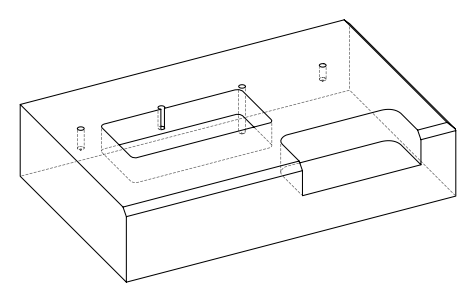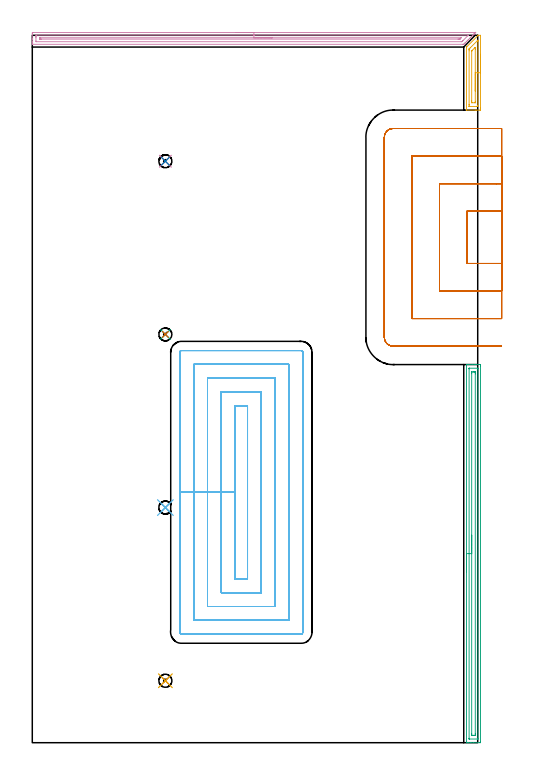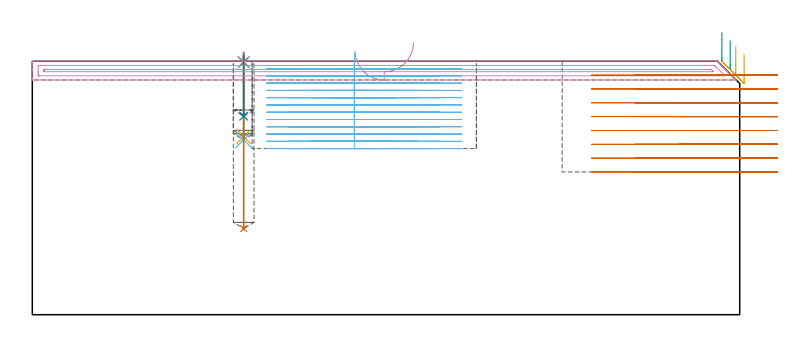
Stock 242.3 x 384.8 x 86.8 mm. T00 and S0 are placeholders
(PLAN: 13 operations, 4 tool changes, 70.6 min)
(1 SPOT_DRILL | STEP1POCKET | NXT0321_9005460120000 | 0.03 min | 1 mm3)
(2 SPOT_DRILL_1 | STEP1POCKET_1 | NXT0321_9005460120000 | 0.03 min | 1 mm3)
(3 SPOT_DRILL_2 | STEP1POCKET_2 | NXT0321_9005460120000 | 0.03 min | 0 mm3)
(4 SPOT_DRILL_3 | STEP1POCKET_3 | NXT0321_9005460120000 | 0.03 min | 1 mm3)
(5 DRILL_BLIND_HOLE_INTO_CENTER | STEP1POCKET | UGT0301_191 | 0.11 min | 957 mm3)
(6 DRILL_BLIND_HOLE_INTO_CENTER_1 | STEP1POCKET_1 | UGT0301_191 | 0.12 min | 1017 mm3)
(7 DRILL_BLIND_HOLE_INTO_CENTER_2 | STEP1POCKET_2 | UGT0301_191 | 0.24 min | 2176 mm3)
(8 DRILL_BLIND_HOLE_INTO_CENTER_3 | STEP1POCKET_3 | UGT0301_191 | 0.08 min | 682 mm3)
(9 AREA_MILL | FG_CHAMFER_SURFACE | UGT0205_001 | 5.14 min | 6080 mm3)
(10 AREA_MILL_1 | FG_CHAMFER_SURFACE_1 | UGT0205_001 | 5.88 min | 4963 mm3)
(11 AREA_MILL_2 | FG_CHAMFER_SURFACE_2 | UGT0205_001 | 1.12 min | 1222 mm3)
(12 MILL_RECTANGULAR_POCKET | POCKET_RECTANGULAR_STRAIGHT | NXT0201_013 | Follow Part, ap 2.5, ae 75% | 40.41 min | 376203 mm3)
(13 MILL_SLOT | SLOT_PARTIAL_RECTANGULAR | UGT0201_094 | Follow Part, ap 5, ae 75% | 17.41 min | 315096 mm3)
(TOOL NXT0321_9005460120000 | NC Spot Drill, 142deg, 12mm, Carbide, Uncoated | D12 PA142 FL30 Z2)
(TOOL UGT0301_191 | Twist Drill 7.1 mm | D7.1 PA118 FL66 Z2)
(TOOL UGT0205_001 | Chamfer Mill 20 x 3 x 45 deg. | D20 FL50 Z2)
(TOOL NXT0201_013 | ENDMILL 10mm | D10 FL30 Z4)
(TOOL UGT0201_094 | End mill 20 mm | D20 FL38 Z4)
(OP 1 SPOT_DRILL)
G17 G21 G94 G90
T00 M6
G54
G17 G0 G90 X72.4 Y33.7 S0 M3
G43 Z96.8 H0
G94 G81 G98 Z86.494 F250. R89.8
G80
M5
M2
(OP 2 SPOT_DRILL_1)
G17 G21 G94 G90
T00 M6
G54
G17 G0 G90 X72.4 Y127.9 S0 M3
G43 Z96.8 H0
G94 G81 G98 Z86.494 F250. R89.8
G80
M5
M2
(OP 3 SPOT_DRILL_2)
G17 G21 G94 G90
T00 M6
G54
G17 G0 G90 X72.4 Y222.1 S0 M3
G43 Z96.8 H0
G94 G81 G98 Z86.494 F250. R89.8
G80
M5
M2
(OP 4 SPOT_DRILL_3)
G17 G21 G94 G90
T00 M6
G54
G17 G0 G90 X72.4 Y316.3 S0 M3
G43 Z96.8 H0
G94 G81 G98 Z86.494 F250. R89.8
G80
M5
M2
(OP 5 DRILL_BLIND_HOLE_INTO_CENTER)
G17 G21 G94 G90
T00 M6
G54
G17 G0 G90 X72.4 Y33.7 S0 M3
G43 Z96.8 H0
G94 G81 G98 Z61. F250. R88.8
G80
M5
M2
(OP 6 DRILL_BLIND_HOLE_INTO_CENTER_1)
G17 G21 G94 G90
T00 M6
G54
G17 G0 G90 X72.4 Y127.9 S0 M3
G43 Z96.8 H0
G94 G81 G98 Z59.9 F250. R88.8
G80
M5
M2
(OP 7 DRILL_BLIND_HOLE_INTO_CENTER_2)
G17 G21 G94 G90
T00 M6
G54
G17 G0 G90 X72.4 Y222.1 S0 M3
G43 Z96.8 H0
G94 G81 G98 Z29.5 F250. R88.8
G80
M5
M2
(OP 8 DRILL_BLIND_HOLE_INTO_CENTER_3)
G17 G21 G94 G90
T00 M6
G54
G17 G0 G90 X72.4 Y316.3 S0 M3
G43 Z96.8 H0
G94 G81 G98 Z68. F250. R88.8
G80
M5
M2
(OP 9 AREA_MILL)
G17 G21 G94 G90
T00 M6
G54
G17 G0 G90 X236.2 Y92.85 S1061 M3
G43 Z96.8 H0
G94 G1 Y92.888 Z95.928 F250.
Y93.002 Z95.063
Y93.191 Z94.212
Y93.453 Z93.38
Y93.787 Z92.574
Y94.19 Z91.8
Y94.658 Z91.064
Y95.19 Z90.372
Y95.779 Z89.729
Y96.422 Z89.14
Y97.114 Z88.608
Y97.85 Z88.14
Y98.624 Z87.737
Y99.43 Z87.403
Y100.262 Z87.141
Y101.113 Z86.952
Y101.978 Z86.838
Y102.85 Z86.8
Y205.535
X236.202 Y205.69 Z86.788
X236.315 Y205.698 Z86.677
X236.432 Y205.7 Z86.567
X236.739 Z86.26
X237.385 Z85.609
X239.451 Z83.546
X240.872 Z82.124
X241.469 Z81.527
X243.212 Z79.785
X243.486 Y205.697 Z79.511
X243.793 Y205.69 Z79.204
X243.798 Y205.407 Z79.2
X243.8 Y205.088
Y204.767
Y0.612
X243.798 Y0.293 Z79.201
X243.793 Y0.01 Z79.204
X243.486 Y0. Z79.51
X240. Z82.995
X238.58 Z84.417
X237.385 Z85.609
X236.432 Z86.567
X236.316 Z86.676
X236.268 Y0.002 Z86.724
X236.203 Y0.01 Z86.788
X236.2 Y0.165 Z86.8
Y102.85
X237.614 Z85.386
Y203.302
X237.616 Y203.631 Z85.384
X237.618 Y203.671 Z85.382
X237.62 Y203.685 Z85.38
X237.637 Y203.69 Z85.363
X237.739 Y203.696 Z85.261
X237.869 Y203.7 Z85.131
X242.228 Y203.699 Z80.772
X242.349 Y203.693 Z80.651
X242.372 Y203.691 Z80.628
X242.379 Y203.65 Z80.621
X242.383 Y203.54 Z80.617
X242.385 Y203.302 Z80.615
X242.386 Y2.398 Z80.614
X242.384 Y2.069 Z80.616
X242.382 Y2.029 Z80.618
X242.38 Y2.015 Z80.62
X242.363 Y2.01 Z80.637
X242.261 Y2.004 Z80.739
X242.131 Y2. Z80.869
X237.772 Y2.001 Z85.228
X237.651 Y2.007 Z85.349
X237.628 Y2.009 Z85.372
X237.621 Y2.05 Z85.379
X237.617 Y2.16 Z85.383
X237.615 Y2.398 Z85.385
X237.614 Y102.85 Z85.386
X239.028 Z83.972
X239.029 Y200.726 Z83.971
X239.032 Y201.516 Z83.968
X239.035 Y201.612 Z83.965
X239.045 Y201.69 Z83.955
X239.128 Y201.692 Z83.872
X239.821 Y201.7 Z83.179
X240. Z83.
X240.693 Y201.699 Z82.307
X240.872 Y201.694 Z82.128
X240.93 Y201.69 Z82.07
X240.965 Y201.679 Z82.035
X240.968 Y201.619 Z82.032
X240.97 Y201.516 Z82.03
X240.971 Y201.414 Z82.029
X240.972 Y200.624 Z82.028
X240.971 Y4.974 Z82.029
X240.968 Y4.183 Z82.032
X240.965 Y4.088 Z82.035
X240.955 Y4.01 Z82.045
X240.872 Y4.008 Z82.128
X240.179 Y4. Z82.821
X240. Z83.
X239.307 Y4.001 Z83.693
X239.128 Y4.006 Z83.872
X239.07 Y4.01 Z83.93
X239.035 Y4.021 Z83.965
X239.032 Y4.081 Z83.968
X239.03 Y4.183 Z83.97
X239.029 Y4.286 Z83.971
X239.028 Y5.076 Z83.972
Y102.85
Y103.722 Z84.01
Y104.586 Z84.123
Y105.438 Z84.312
Y106.27 Z84.575
Y107.076 Z84.908
Y107.85 Z85.311
Y108.586 Z85.78
Y109.278 Z86.311
Y109.921 Z86.9
Y110.51 Z87.544
Y111.041 Z88.236
Y111.51 Z88.972
Y111.913 Z89.745
Y112.247 Z90.551
Y112.509 Z91.383
Y112.698 Z92.235
Y112.812 Z93.1
Y112.85 Z93.972
G0 Z96.8
M5
M2
(OP 10 AREA_MILL_1)
G17 G21 G94 G90
T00 M6
G54
G17 G0 G90 X110.55 Y386.3 S1061 M3
G43 Z96.8 H0
Z90.4
G94 G1 X110.588 Z89.528 F250.
X110.702 Z88.663
X110.891 Z87.812
X111.153 Z86.98
X111.487 Z86.174
X111.89 Z85.4
X112.359 Z84.664
X112.89 Z83.972
X113.479 Z83.329
X114.122 Z82.74
X114.814 Z82.208
X115.55 Z81.74
X116.324 Z81.337
X117.13 Z81.003
X117.962 Z80.741
X118.814 Z80.552
X119.678 Z80.438
X120.55 Z80.4
X240.863
X241.098 Y386.299 Z80.399
Y386.297 Z80.401
X240.739 Y385.938 Z80.761
X240.564 Y385.763 Z80.934
X240.503 Y385.703 Z80.996
X240.328 Y385.528 Z81.171
X240.269 Y385.467 Z81.23
X240.206 Y385.405 Z81.294
X240.034 Y385.233 Z81.466
X239.973 Y385.171 Z81.526
X239.909 Y385.108 Z81.591
X239.739 Y384.939 Z81.76
X239.677 Y384.875 Z81.821
X238.988 Y384.188 Z82.512
X238.789 Y383.988 Z82.709
X238.113 Y383.313 Z83.387
X237.902 Y383.1 Z83.596
X237.238 Y382.438 Z84.262
X237.014 Y382.212 Z84.484
X236.363 Y381.563 Z85.137
X236.127 Y381.325 Z85.371
X235.488 Y380.688 Z86.012
X235.449 Y380.649 Z86.05
X235.239 Y380.437 Z86.259
X235.152 Y380.351 Z86.347
X234.944 Y380.144 Z86.555
X234.77 Y379.972 Z86.727
X234.701 Y379.906 Z86.792
X234.26 Y379.9 Z86.8
X0.151
X0.01 Y379.903 Z86.788
X0.007 Y379.93 Z86.761
X0. Y380.264 Z86.435
Y380.724 Z85.975
Y381.325 Z85.37
Y382.513 Z84.184
Y383.097 Z83.597
Y385.469 Z81.227
X0.002 Y385.763 Z80.933
X0.008 Y386.291 Z80.405
X0.063 Y386.294 Z80.403
X0.597 Y386.3 Z80.4
X120.55
Y384.886 Z81.814
X236.936 Y384.885 Z81.815
X237.213 Y384.875 Z81.825
X237.079 Y384.733 Z81.967
X236.936 Y384.586 Z82.114
X234.26 Y381.91 Z84.79
X233.965 Y381.619 Z85.081
X233.663 Y381.325 Z85.375
X233.379 Y381.315 Z85.385
X233.368 Y381.314 Z85.386
X2.381 Y381.315 Z85.385
X2.01 Y381.325 Z85.375
X2.002 Y381.702 Z84.998
X2. Y383.479 Z83.221
Y383.988 Z82.712
X2.002 Y384.365 Z82.335
X2.01 Y384.875 Z81.825
X2.37 Y384.886 Z81.814
X2.381
X120.55
Y383.472 Z83.228
X233.133 Y383.471 Z83.229
X233.368 Y383.469 Z83.231
X233. Y383.1 Z83.6
X232.736 Y382.842 Z83.858
X232.645 Y382.756 Z83.944
X232.612 Y382.735 Z83.965
X232.569 Y382.733 Z83.967
X232.477 Y382.73 Z83.97
X231.958 Y382.729 Z83.971
X231.585 Y382.728 Z83.972
X5.056 Y382.729 Z83.971
X4.537
X4.164 Y382.733 Z83.967
X4.042 Y382.735 Z83.965
X4.01 Y382.745 Z83.955
X4.005 Y382.828 Z83.872
X4.002 Y382.937 Z83.763
X4. Y383.1 Z83.6
X4.001 Y383.263 Z83.437
X4.007 Y383.427 Z83.273
X4.011 Y383.466 Z83.234
X4.026 Y383.468 Z83.232
X4.071 Y383.47 Z83.23
X4.164 Y383.471 Z83.229
X120.55 Y383.472 Z83.228
X121.422 Z83.266
X122.287 Z83.38
X123.138 Z83.569
X123.97 Z83.831
X124.776 Z84.165
X125.55 Z84.568
X126.286 Z85.037
X126.978 Z85.568
X127.621 Z86.157
X128.21 Z86.801
X128.742 Z87.493
X129.21 Z88.228
X129.613 Z89.002
X129.947 Z89.808
X130.209 Z90.64
X130.398 Z91.492
X130.512 Z92.357
X130.55 Z93.228
G0 Z96.8
M5
M2
(OP 11 AREA_MILL_2)
G17 G21 G94 G90
T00 M6
G54
G17 G0 G90 X243.8 Y374.45 S1061 M3
G43 Z96.8 H0
Z89.2
G94 G1 Y374.412 Z88.328 F250.
Y374.298 Z87.464
Y374.109 Z86.612
Y373.847 Z85.78
Y373.513 Z84.974
Y373.11 Z84.2
Y372.642 Z83.464
Y372.11 Z82.772
Y371.521 Z82.129
Y370.878 Z81.54
Y370.186 Z81.008
Y369.45 Z80.54
Y368.676 Z80.137
Y367.87 Z79.803
Y367.038 Z79.541
Y366.186 Z79.352
Y365.322 Z79.238
Y364.45 Z79.2
Y345.142
X243.799 Y344.577 Z79.201
X243.795 Y344.264 Z79.202
X243.791 Y344.11 Z79.204
X243.486 Y344.1 Z79.508
X241.743 Z81.25
X240.941 Z82.058
X236.249 Y344.101 Z86.75
X236.205 Y344.11 Z86.793
X236.2 Y344.135 Z86.8
Y378.141
X236.204 Y378.395 Z86.79
X236.335 Y378.536 Z86.664
X242.512 Y384.713 Z80.486
X242.566 Y384.765 Z80.432
X242.603 Y384.791 Z80.396
X242.615 Y384.795 Z80.384
X242.684 Y384.8 Z80.315
X243.793 Y384.799 Z79.207
X243.795 Y384.765 Z79.205
X243.8 Y384.606 Z79.2
Y364.45
X242.386 Z80.614
X242.385 Y346.576 Z80.615
X242.384 Y346.343 Z80.616
X242.38 Y346.181 Z80.62
X242.376 Y346.11 Z80.624
X242.223 Y346.105 Z80.777
X241.983 Y346.101 Z81.017
X237.624 Z85.376
X237.62 Y346.105 Z85.38
X237.617 Y346.108 Z85.383
X237.616 Y346.343 Z85.384
X237.614 Y346.994 Z85.386
Y347.226
Y376.374
X237.615 Y377.024 Z85.385
X237.618 Y377.257 Z85.382
X237.621 Y377.336 Z85.379
X237.632 Y377.371 Z85.368
X237.661 Y377.404 Z85.339
X237.76 Y377.508 Z85.24
X237.884 Y377.635 Z85.116
X238.257 Y378.007 Z84.743
X242.271 Y382.021 Z80.729
X242.306 Y382.055 Z80.694
X242.345 Y382.09 Z80.655
X242.373 Y382.113 Z80.627
X242.379 Y382.081 Z80.621
X242.383 Y381.908 Z80.617
X242.385 Y381.673 Z80.615
X242.386 Y381.505 Z80.614
Y364.45
X240.972 Z82.028
X240.971 Y348.892 Z82.029
X240.965 Y348.11 Z82.035
X240.881 Y348.101 Z82.119
X240.872 Y348.1 Z82.128
X239.128 Y348.101 Z83.872
X239.036 Y348.11 Z83.964
X239.033 Y348.207 Z83.967
X239.029 Y348.993 Z83.971
Y349.094
Y375.983
X239.03 Y376.178 Z83.97
X239.033 Y376.276 Z83.967
X239.035 Y376.32 Z83.965
X239.076 Y376.374 Z83.924
X239.101 Y376.401 Z83.899
X239.128 Y376.429 Z83.872
X240.856 Y378.156 Z82.144
X240.872 Y378.167 Z82.128
X240.965 Y378.226 Z82.035
X240.968 Y378.14 Z82.032
X240.97 Y378.04 Z82.03
X240.972 Y377.257 Z82.028
Y364.45
Y363.578 Z82.067
Y362.714 Z82.18
Y361.862 Z82.369
Y361.03 Z82.632
Y360.224 Z82.965
Y359.45 Z83.368
Y358.714 Z83.837
Y358.022 Z84.368
Y357.379 Z84.957
Y356.79 Z85.601
Y356.258 Z86.293
Y355.79 Z87.028
Y355.387 Z87.802
Y355.053 Z88.608
Y354.791 Z89.44
Y354.602 Z90.292
Y354.488 Z91.157
Y354.45 Z92.028
G0 Z96.8
M5
M2
(OP 12 MILL_RECTANGULAR_POCKET)
G17 G21 G94 G90
T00 M6
G54
G17 G0 G90 X110.3 Y156.695 S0 M3
G43 Z96.8 H0
Z89.8
G94 G1 Y136.2 Z84.308 F250.
Y89.1 F500.
X117.1
Y183.3
X110.3
Y136.2
X102.8
Y81.6
X124.6
Y190.8
X102.8
Y136.2
X95.3
Y74.1
X132.1
Y198.3
X95.3
Y136.2
X87.8
Y66.6
X139.6
Y205.8
X87.8
Y136.2
X80.3
Y59.9
G3 X81.1 Y59.1 R0.8
G1 X146.3
G3 X147.1 Y59.9 R0.8
G1 Y212.5
G3 X146.3 Y213.3 R0.8
G1 X81.1
G3 X80.3 Y212.5 R0.8
G1 Y136.2
Y135.2
G0 X110.3 Y156.695 Z87.308
G1 Y136.2 Z81.817 F250.
Y89.1 F500.
X117.1
Y183.3
X110.3
Y136.2
X102.8
Y81.6
X124.6
Y190.8
X102.8
Y136.2
X95.3
Y74.1
X132.1
Y198.3
X95.3
Y136.2
X87.8
Y66.6
X139.6
Y205.8
X87.8
Y136.2
X80.3
Y59.9
G3 X81.1 Y59.1 R0.8
G1 X146.3
G3 X147.1 Y59.9 R0.8
G1 Y212.5
G3 X146.3 Y213.3 R0.8
G1 X81.1
G3 X80.3 Y212.5 R0.8
G1 Y136.2
Y135.2
G0 X110.3 Y156.695 Z84.817
G1 Y136.2 Z79.325 F250.
Y89.1 F500.
X117.1
Y183.3
X110.3
Y136.2
X102.8
Y81.6
X124.6
Y190.8
X102.8
Y136.2
X95.3
Y74.1
X132.1
Y198.3
X95.3
Y136.2
X87.8
Y66.6
X139.6
Y205.8
X87.8
Y136.2
X80.3
Y59.9
G3 X81.1 Y59.1 R0.8
G1 X146.3
G3 X147.1 Y59.9 R0.8
G1 Y212.5
G3 X146.3 Y213.3 R0.8
G1 X81.1
G3 X80.3 Y212.5 R0.8
G1 Y136.2
Y135.2
G0 X110.3 Y156.695 Z82.325
G1 Y136.2 Z76.833 F250.
Y89.1 F500.
X117.1
Y183.3
X110.3
Y136.2
X102.8
Y81.6
X124.6
Y190.8
X102.8
Y136.2
X95.3
Y74.1
X132.1
Y198.3
X95.3
Y136.2
X87.8
Y66.6
X139.6
Y205.8
X87.8
Y136.2
X80.3
Y59.9
G3 X81.1 Y59.1 R0.8
G1 X146.3
G3 X147.1 Y59.9 R0.8
G1 Y212.5
G3 X146.3 Y213.3 R0.8
G1 X81.1
G3 X80.3 Y212.5 R0.8
G1 Y136.2
Y135.2
G0 X110.3 Y156.695 Z79.833
G1 Y136.2 Z74.342 F250.
Y89.1 F500.
X117.1
Y183.3
X110.3
Y136.2
X102.8
Y81.6
X124.6
Y190.8
X102.8
Y136.2
X95.3
Y74.1
X132.1
Y198.3
X95.3
Y136.2
X87.8
Y66.6
X139.6
Y205.8
X87.8
Y136.2
X80.3
Y59.9
G3 X81.1 Y59.1 R0.8
G1 X146.3
G3 X147.1 Y59.9 R0.8
G1 Y212.5
G3 X146.3 Y213.3 R0.8
G1 X81.1
G3 X80.3 Y212.5 R0.8
G1 Y136.2
Y135.2
G0 X110.3 Y156.695 Z77.342
G1 Y136.2 Z71.85 F250.
Y89.1 F500.
X117.1
Y183.3
X110.3
Y136.2
X102.8
Y81.6
X124.6
Y190.8
X102.8
Y136.2
X95.3
Y74.1
X132.1
Y198.3
X95.3
Y136.2
X87.8
Y66.6
X139.6
Y205.8
X87.8
Y136.2
X80.3
Y59.9
G3 X81.1 Y59.1 R0.8
G1 X146.3
G3 X147.1 Y59.9 R0.8
G1 Y212.5
G3 X146.3 Y213.3 R0.8
G1 X81.1
G3 X80.3 Y212.5 R0.8
G1 Y136.2
Y135.2
G0 X110.3 Y156.695 Z74.85
G1 Y136.2 Z69.358 F250.
Y89.1 F500.
X117.1
Y183.3
X110.3
Y136.2
X102.8
Y81.6
X124.6
Y190.8
X102.8
Y136.2
X95.3
Y74.1
X132.1
Y198.3
X95.3
Y136.2
X87.8
Y66.6
X139.6
Y205.8
X87.8
Y136.2
X80.3
Y59.9
G3 X81.1 Y59.1 R0.8
G1 X146.3
G3 X147.1 Y59.9 R0.8
G1 Y212.5
G3 X146.3 Y213.3 R0.8
G1 X81.1
G3 X80.3 Y212.5 R0.8
G1 Y136.2
Y135.2
G0 X110.3 Y156.695 Z72.358
G1 Y136.2 Z66.867 F250.
Y89.1 F500.
X117.1
Y183.3
X110.3
Y136.2
X102.8
Y81.6
X124.6
Y190.8
X102.8
Y136.2
X95.3
Y74.1
X132.1
Y198.3
X95.3
Y136.2
X87.8
Y66.6
X139.6
Y205.8
X87.8
Y136.2
X80.3
Y59.9
G3 X81.1 Y59.1 R0.8
G1 X146.3
G3 X147.1 Y59.9 R0.8
G1 Y212.5
G3 X146.3 Y213.3 R0.8
G1 X81.1
G3 X80.3 Y212.5 R0.8
G1 Y136.2
Y135.2
G0 X110.3 Y156.695 Z69.867
G1 Y136.2 Z64.375 F250.
Y89.1 F500.
X117.1
Y183.3
X110.3
Y136.2
X102.8
Y81.6
X124.6
Y190.8
X102.8
Y136.2
X95.3
Y74.1
X132.1
Y198.3
X95.3
Y136.2
X87.8
Y66.6
X139.6
Y205.8
X87.8
Y136.2
X80.3
Y59.9
G3 X81.1 Y59.1 R0.8
G1 X146.3
G3 X147.1 Y59.9 R0.8
G1 Y212.5
G3 X146.3 Y213.3 R0.8
G1 X81.1
G3 X80.3 Y212.5 R0.8
G1 Y136.2
Y135.2
G0 X110.3 Y156.695 Z67.375
G1 Y136.2 Z61.883 F250.
Y89.1 F500.
X117.1
Y183.3
X110.3
Y136.2
X102.8
Y81.6
X124.6
Y190.8
X102.8
Y136.2
X95.3
Y74.1
X132.1
Y198.3
X95.3
Y136.2
X87.8
Y66.6
X139.6
Y205.8
X87.8
Y136.2
X80.3
Y59.9
G3 X81.1 Y59.1 R0.8
G1 X146.3
G3 X147.1 Y59.9 R0.8
G1 Y212.5
G3 X146.3 Y213.3 R0.8
G1 X81.1
G3 X80.3 Y212.5 R0.8
G1 Y136.2
Y135.2
G0 X110.3 Y156.695 Z64.883
G1 Y136.2 Z59.392 F250.
Y89.1 F500.
X117.1
Y183.3
X110.3
Y136.2
X102.8
Y81.6
X124.6
Y190.8
X102.8
Y136.2
X95.3
Y74.1
X132.1
Y198.3
X95.3
Y136.2
X87.8
Y66.6
X139.6
Y205.8
X87.8
Y136.2
X80.3
Y59.9
G3 X81.1 Y59.1 R0.8
G1 X146.3
G3 X147.1 Y59.9 R0.8
G1 Y212.5
G3 X146.3 Y213.3 R0.8
G1 X81.1
G3 X80.3 Y212.5 R0.8
G1 Y136.2
Y135.2
G0 X110.3 Y156.695 Z62.392
G1 Y136.2 Z56.9 F250.
Y89.1 F500.
X117.1
Y183.3
X110.3
Y136.2
X102.8
Y81.6
X124.6
Y190.8
X102.8
Y136.2
X95.3
Y74.1
X132.1
Y198.3
X95.3
Y136.2
X87.8
Y66.6
X139.6
Y205.8
X87.8
Y136.2
X80.3
Y59.9
G3 X81.1 Y59.1 R0.8
G1 X146.3
G3 X147.1 Y59.9 R0.8
G1 Y212.5
G3 X146.3 Y213.3 R0.8
G1 X81.1
G3 X80.3 Y212.5 R0.8
G1 Y136.2
Y135.2
G0 Z96.8
M5
M2
(OP 13 MILL_SLOT)
G17 G21 G94 G90
T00 M6
G54
G17 G0 G90 X255.3 Y289.1 S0 M3
G43 Z96.8 H0
Z82.062
G94 G1 X252.3 F250.
X236.5 F500.
Y260.7
X252.3
X255.3 F250.
Y304.1
X252.3
X221.5 F500.
Y245.7
X252.3
X255.3 F250.
Y319.1
X252.3
X206.5 F500.
Y230.7
X252.3
X255.3 F250.
Y334.1
X252.3
X196.3 F500.
G3 X191.5 Y329.3 R4.8
G1 Y220.5
G3 X196.3 Y215.7 R4.8
G1 X252.3
X255.3 F250.
G0 Y289.1 Z77.325
G1 X252.3
X236.5 F500.
Y260.7
X252.3
X255.3 F250.
Y304.1
X252.3
X221.5 F500.
Y245.7
X252.3
X255.3 F250.
Y319.1
X252.3
X206.5 F500.
Y230.7
X252.3
X255.3 F250.
Y334.1
X252.3
X196.3 F500.
G3 X191.5 Y329.3 R4.8
G1 Y220.5
G3 X196.3 Y215.7 R4.8
G1 X252.3
X255.3 F250.
G0 Y289.1 Z72.587
G1 X252.3
X236.5 F500.
Y260.7
X252.3
X255.3 F250.
Y304.1
X252.3
X221.5 F500.
Y245.7
X252.3
X255.3 F250.
Y319.1
X252.3
X206.5 F500.
Y230.7
X252.3
X255.3 F250.
Y334.1
X252.3
X196.3 F500.
G3 X191.5 Y329.3 R4.8
G1 Y220.5
G3 X196.3 Y215.7 R4.8
G1 X252.3
X255.3 F250.
G0 Y289.1 Z67.85
G1 X252.3
X236.5 F500.
Y260.7
X252.3
X255.3 F250.
Y304.1
X252.3
X221.5 F500.
Y245.7
X252.3
X255.3 F250.
Y319.1
X252.3
X206.5 F500.
Y230.7
X252.3
X255.3 F250.
Y334.1
X252.3
X196.3 F500.
G3 X191.5 Y329.3 R4.8
G1 Y220.5
G3 X196.3 Y215.7 R4.8
G1 X252.3
X255.3 F250.
G0 Y289.1 Z63.112
G1 X252.3
X236.5 F500.
Y260.7
X252.3
X255.3 F250.
Y304.1
X252.3
X221.5 F500.
Y245.7
X252.3
X255.3 F250.
Y319.1
X252.3
X206.5 F500.
Y230.7
X252.3
X255.3 F250.
Y334.1
X252.3
X196.3 F500.
G3 X191.5 Y329.3 R4.8
G1 Y220.5
G3 X196.3 Y215.7 R4.8
G1 X252.3
X255.3 F250.
G0 Y289.1 Z58.375
G1 X252.3
X236.5 F500.
Y260.7
X252.3
X255.3 F250.
Y304.1
X252.3
X221.5 F500.
Y245.7
X252.3
X255.3 F250.
Y319.1
X252.3
X206.5 F500.
Y230.7
X252.3
X255.3 F250.
Y334.1
X252.3
X196.3 F500.
G3 X191.5 Y329.3 R4.8
G1 Y220.5
G3 X196.3 Y215.7 R4.8
G1 X252.3
X255.3 F250.
G0 Y289.1 Z53.637
G1 X252.3
X236.5 F500.
Y260.7
X252.3
X255.3 F250.
Y304.1
X252.3
X221.5 F500.
Y245.7
X252.3
X255.3 F250.
Y319.1
X252.3
X206.5 F500.
Y230.7
X252.3
X255.3 F250.
Y334.1
X252.3
X196.3 F500.
G3 X191.5 Y329.3 R4.8
G1 Y220.5
G3 X196.3 Y215.7 R4.8
G1 X252.3
X255.3 F250.
G0 Y289.1 Z48.9
G1 X252.3
X236.5 F500.
Y260.7
X252.3
X255.3 F250.
Y304.1
X252.3
X221.5 F500.
Y245.7
X252.3
X255.3 F250.
Y319.1
X252.3
X206.5 F500.
Y230.7
X252.3
X255.3 F250.
Y334.1
X252.3
X196.3 F500.
G3 X191.5 Y329.3 R4.8
G1 Y220.5
G3 X196.3 Y215.7 R4.8
G1 X252.3
X255.3 F250.
G0 Z96.8
M5
M2
